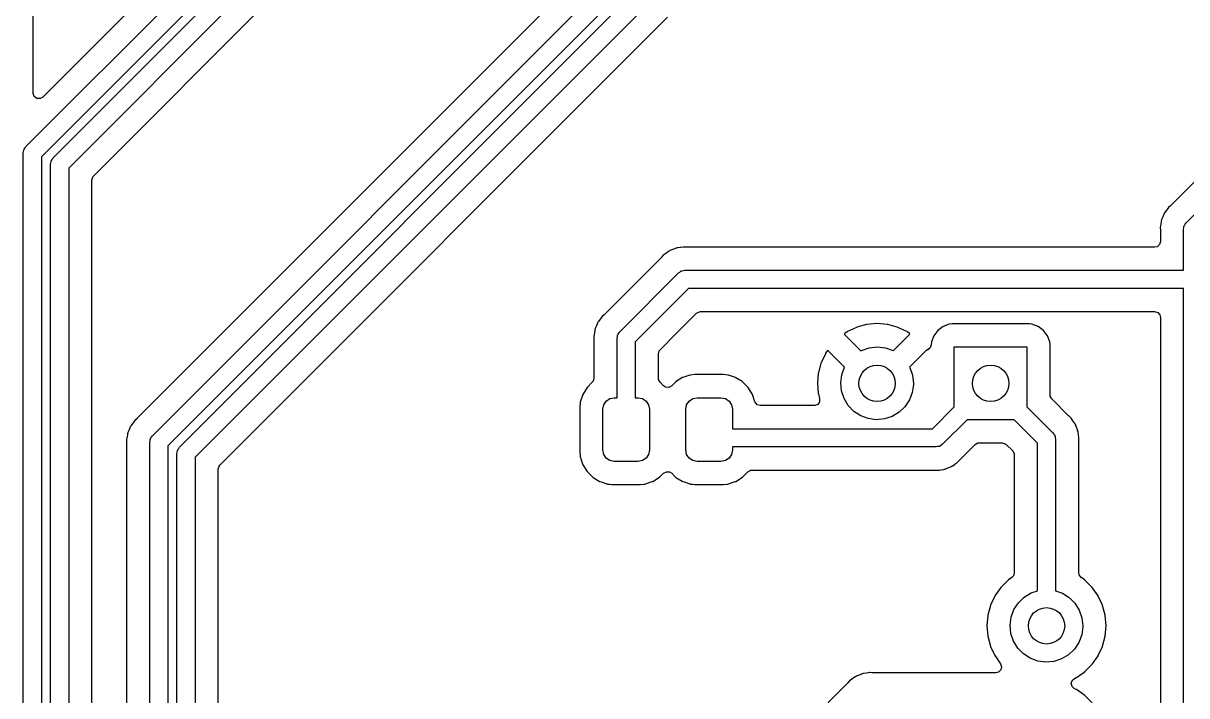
# Model space of a CAD drawing. Extents: x 83 to 135, y -230 to -45.
# Drawn here: x 82.84 to 108.46, y -83.32 to -68.53 of the extents above; entities that cross this region are included whole.
import ezdxf

# ---------------------------------------------------------------- set-up
doc = ezdxf.new("R2010")
doc.units = 0
doc.layers.add('BLACK', color=7, linetype='CONTINUOUS')

msp = doc.modelspace()

# ---------------------------------------------------------------- linework, layer by layer
at = {"layer": 'BLACK', "linetype": 'CONTINUOUS'}
for p, q in [((83.0585, -70.0673), (83.0585, -45.0845)), ((82.9013, -71.2479), (100.57, -53.5793)), ((100.794, -53.921), (83.2427, -71.4722)), ((83.5008, -71.4962), (100.818, -54.1788)), ((101.042, -54.5205), (83.8422, -71.7205)), ((84.3876, -71.8942), (101.216, -55.0659)), ((91.6296, -61.8004), (83.2736, -70.1564)), ((96.0016, -66.5724), (85.3461, -77.2279)), ((85.6852, -77.608), (96.3788, -66.9143)), ((96.6028, -67.256), (86.0266, -77.8322)), ((86.2847, -77.8563), (96.6272, -67.5138)), ((96.8512, -67.8555), (86.6261, -78.0806)), ((87.1715, -78.2543), (97.0249, -68.4009)), ((83.0588, -70.0763), (83.0585, -70.0673)), ((83.0836, -70.1428), (83.0588, -70.0763)), ((83.1405, -70.1854), (83.0836, -70.1428)), ((83.2736, -70.1564), (83.2113, -70.1905)), ((83.2113, -70.1905), (83.1405, -70.1854)), ((109.784, -70.865), (108.104, -72.5447)), ((108.444, -72.9247), (110.161, -71.2069)), ((82.8427, -71.389), (82.8502, -71.3564)), ((82.8427, -190.561), (82.8427, -71.389)), ((82.8502, -71.3564), (82.8539, -71.3232)), ((82.8539, -71.3232), (82.86, -71.3135)), ((82.86, -71.3135), (82.8626, -71.3023)), ((82.8626, -71.3023), (82.8835, -71.2762)), ((82.8835, -71.2762), (82.9013, -71.2479)), ((83.2427, -71.4722), (83.2427, -190.478)), ((83.4422, -71.6373), (83.4497, -71.6047)), ((83.4422, -186.512), (83.4422, -71.6373)), ((83.4497, -71.6047), (83.4534, -71.5715)), ((83.4534, -71.5715), (83.4596, -71.5618)), ((83.4596, -71.5618), (83.4621, -71.5506)), ((83.4621, -71.5506), (83.483, -71.5245)), ((83.483, -71.5245), (83.5008, -71.4962)), ((83.8422, -71.7205), (83.8422, -186.429)), ((84.3507, -71.9833), (84.3707, -71.9152)), ((84.3707, -71.9152), (84.3876, -71.8942)), ((84.3507, -186.167), (84.3507, -71.9833)), ((107.953, -72.736), (107.933, -72.7884)), ((107.956, -72.7289), (107.953, -72.736)), ((107.953, -72.736), (107.953, -72.736)), ((107.96, -72.7227), (107.956, -72.7289)), ((107.962, -72.7203), (107.96, -72.7227)), ((107.97, -72.7056), (107.962, -72.7203)), ((107.971, -72.7034), (107.97, -72.7056)), ((107.975, -72.6964), (107.971, -72.7034)), ((108.014, -72.6462), (107.975, -72.6964)), ((108.018, -72.6409), (108.014, -72.6462)), ((108.039, -72.6105), (108.018, -72.6409)), ((108.055, -72.5886), (108.039, -72.6105)), ((108.098, -72.5506), (108.055, -72.5886)), ((108.104, -72.5447), (108.098, -72.5506)), ((107.884, -72.9585), (107.873, -73.0213)), ((107.885, -72.952), (107.884, -72.9585)), ((107.893, -72.8962), (107.885, -72.952)), ((107.894, -72.8887), (107.893, -72.8962)), ((107.893, -72.8962), (107.893, -72.8962)), ((107.896, -72.8816), (107.894, -72.8887)), ((107.897, -72.879), (107.896, -72.8816)), ((107.902, -72.8628), (107.897, -72.879)), ((107.903, -72.8602), (107.902, -72.8628)), ((107.904, -72.8527), (107.903, -72.8602)), ((107.93, -72.7945), (107.904, -72.8527)), ((107.933, -72.7884), (107.93, -72.7945)), ((108.392, -73.0333), (108.396, -73.0001)), ((108.396, -73.0001), (108.402, -72.9903)), ((108.402, -72.9903), (108.405, -72.9791)), ((108.405, -72.9791), (108.426, -72.953)), ((108.426, -72.953), (108.444, -72.9247)), ((107.873, -73.0213), (107.873, -73.0289)), ((107.873, -73.0289), (107.873, -73.0289)), ((107.873, -73.0289), (107.876, -73.0836)), ((107.876, -73.0836), (107.876, -73.0908)), ((107.876, -73.0908), (107.876, -73.3335)), ((108.385, -73.0658), (108.392, -73.0333)), ((108.385, -73.968), (108.385, -73.0658)), ((97.1381, -73.5129), (97.0855, -73.5328)), ((97.1442, -73.5104), (97.1381, -73.5129)), ((97.1677, -73.5001), (97.1442, -73.5104)), ((97.2027, -73.4848), (97.1677, -73.5001)), ((97.2102, -73.4835), (97.2027, -73.4848)), ((97.2128, -73.4827), (97.2102, -73.4835)), ((97.2291, -73.4782), (97.2128, -73.4827)), ((97.2316, -73.4776), (97.2291, -73.4782)), ((97.2388, -73.4749), (97.2316, -73.4776)), ((97.3022, -73.4672), (97.2388, -73.4749)), ((97.3087, -73.4663), (97.3022, -73.4672)), ((97.3716, -73.4553), (97.3087, -73.4663)), ((97.3792, -73.4558), (97.3716, -73.4553)), ((97.4293, -73.4592), (97.3792, -73.4558)), ((97.3792, -73.4558), (97.3792, -73.4558)), ((97.4379, -73.4595), (97.4293, -73.4592)), ((107.75, -73.4595), (97.4379, -73.4595)), ((107.803, -73.4481), (107.75, -73.4595)), ((107.856, -73.4016), (107.803, -73.4481)), ((107.876, -73.3335), (107.856, -73.4016)), ((96.8906, -73.6844), (95.6356, -74.9394)), ((96.8956, -73.6792), (96.8906, -73.6844)), ((96.932, -73.6383), (96.8956, -73.6792)), ((96.937, -73.6326), (96.932, -73.6383)), ((96.932, -73.6383), (96.932, -73.6383)), ((96.9433, -73.6283), (96.937, -73.6326)), ((96.9897, -73.5965), (96.9433, -73.6283)), ((96.9433, -73.6283), (96.9433, -73.6283)), ((96.995, -73.5926), (96.9897, -73.5965)), ((97.0212, -73.5725), (96.995, -73.5926)), ((97.0397, -73.5583), (97.0212, -73.5725)), ((97.0457, -73.5537), (97.0397, -73.5583)), ((97.0397, -73.5583), (97.0397, -73.5583)), ((97.0527, -73.5506), (97.0457, -73.5537)), ((97.0549, -73.5493), (97.0527, -73.5506)), ((97.0697, -73.5411), (97.0549, -73.5493)), ((97.0721, -73.5398), (97.0697, -73.5411)), ((97.0783, -73.5355), (97.0721, -73.5398)), ((97.0855, -73.5328), (97.0783, -73.5355)), ((97.2678, -74.0263), (97.2961, -74.0086)), ((97.2961, -74.0086), (97.3223, -73.9878)), ((97.3223, -73.9878), (97.3335, -73.9852)), ((97.3335, -73.9852), (97.3432, -73.9791)), ((97.3432, -73.9791), (97.3764, -73.9754)), ((97.3764, -73.9754), (97.409, -73.968)), ((97.409, -73.968), (108.385, -73.968)), ((95.9747, -75.3195), (97.2678, -74.0263)), ((97.4918, -74.368), (96.3161, -75.5437)), ((108.385, -74.368), (97.4918, -74.368)), ((108.385, -89.208), (108.385, -74.368)), ((95.5451, -75.0409), (95.5056, -75.0912)), ((95.549, -75.0356), (95.5451, -75.0409)), ((95.5857, -74.9833), (95.549, -75.0356)), ((95.6293, -74.9453), (95.5857, -74.9833)), ((95.6356, -74.9394), (95.6293, -74.9453)), ((97.212, -75.367), (97.6656, -74.9134)), ((97.6656, -74.9134), (97.7279, -74.8794)), ((97.7279, -74.8794), (97.7547, -74.8765)), ((97.7547, -74.8765), (107.75, -74.8765)), ((107.75, -74.8765), (107.819, -74.8965)), ((107.819, -74.8965), (107.865, -74.9502)), ((107.865, -74.9502), (107.876, -75.0025)), ((107.876, -75.0025), (107.876, -88.5735)), ((95.4238, -75.2909), (95.4165, -75.3467)), ((95.4248, -75.2834), (95.4238, -75.2909)), ((95.4238, -75.2909), (95.4238, -75.2909)), ((95.4276, -75.2763), (95.4248, -75.2834)), ((95.4283, -75.2737), (95.4276, -75.2763)), ((95.4329, -75.2575), (95.4283, -75.2737)), ((95.4337, -75.2549), (95.4329, -75.2575)), ((95.4351, -75.2475), (95.4337, -75.2549)), ((95.4614, -75.1892), (95.4351, -75.2475)), ((95.4639, -75.1832), (95.4614, -75.1892)), ((95.4844, -75.1307), (95.4639, -75.1832)), ((95.4871, -75.1236), (95.4844, -75.1307)), ((95.4844, -75.1307), (95.4844, -75.1307)), ((95.4915, -75.1174), (95.4871, -75.1236)), ((95.4928, -75.115), (95.4915, -75.1174)), ((95.5011, -75.1004), (95.4928, -75.115)), ((95.5025, -75.0981), (95.5011, -75.1004)), ((95.5056, -75.0912), (95.5025, -75.0981)), ((101.186, -75.2225), (100.988, -75.3146)), ((101.196, -75.2188), (101.186, -75.2225)), ((101.407, -75.1624), (101.196, -75.2188)), ((101.417, -75.1605), (101.407, -75.1624)), ((101.635, -75.1415), (101.417, -75.1605)), ((101.645, -75.1415), (101.635, -75.1415)), ((101.863, -75.1605), (101.645, -75.1415)), ((101.873, -75.1624), (101.863, -75.1605)), ((102.084, -75.2188), (101.873, -75.1624)), ((102.094, -75.2225), (102.084, -75.2188)), ((102.292, -75.3146), (102.094, -75.2225)), ((102.977, -75.2907), (102.889, -75.4073)), ((103.093, -75.2034), (102.977, -75.2907)), ((103.23, -75.1523), (103.093, -75.2034)), ((103.292, -75.1455), (103.23, -75.1523)), ((104.988, -75.1455), (103.292, -75.1455)), ((105.05, -75.1523), (104.988, -75.1455)), ((105.187, -75.2034), (105.05, -75.1523)), ((105.303, -75.2907), (105.187, -75.2034)), ((105.391, -75.4073), (105.303, -75.2907)), ((95.4155, -75.3532), (95.4038, -75.4161)), ((95.4038, -75.4161), (95.4043, -75.4236)), ((95.4043, -75.4236), (95.4043, -75.4236)), ((95.4043, -75.4236), (95.4074, -75.4783)), ((95.4074, -75.4783), (95.4076, -75.4855)), ((95.4076, -75.4855), (95.4076, -76.341)), ((95.4165, -75.3467), (95.4155, -75.3532)), ((95.9161, -75.4605), (95.9236, -75.428)), ((95.9161, -76.77), (95.9161, -75.4605)), ((95.9236, -75.428), (95.9274, -75.3948)), ((95.9274, -75.3948), (95.9335, -75.385)), ((95.9335, -75.385), (95.9361, -75.3738)), ((95.9361, -75.3738), (95.9569, -75.3477)), ((95.9569, -75.3477), (95.9747, -75.3195)), ((96.3161, -75.5437), (96.3161, -76.77)), ((96.8615, -75.7174), (97.212, -75.367)), ((100.927, -75.3565), (100.919, -75.367)), ((100.919, -75.367), (100.926, -75.3804)), ((100.926, -75.3804), (101.284, -75.7393)), ((100.979, -75.3201), (100.927, -75.3565)), ((100.988, -75.3146), (100.979, -75.3201)), ((101.996, -75.7385), (102.355, -75.3797)), ((102.301, -75.3201), (102.292, -75.3146)), ((102.352, -75.3559), (102.301, -75.3201)), ((102.362, -75.3679), (102.352, -75.3559)), ((102.355, -75.3797), (102.362, -75.3679)), ((102.838, -75.5437), (102.831, -75.6059)), ((102.889, -75.4073), (102.838, -75.5437)), ((105.442, -75.5437), (105.391, -75.4073)), ((105.448, -75.6059), (105.442, -75.5437)), ((96.8246, -75.8065), (96.8446, -75.7384)), ((96.8246, -76.3412), (96.8246, -75.8065)), ((96.8446, -75.7384), (96.8615, -75.7174)), ((100.501, -75.8025), (100.409, -75.9999)), ((100.506, -75.793), (100.501, -75.8025)), ((100.542, -75.7418), (100.506, -75.793)), ((100.554, -75.7325), (100.542, -75.7418)), ((100.566, -75.7389), (100.554, -75.7325)), ((100.924, -76.0973), (100.566, -75.7389)), ((101.284, -75.7393), (101.299, -75.7301)), ((101.299, -75.7301), (101.468, -75.6727)), ((101.468, -75.6727), (101.646, -75.654)), ((101.646, -75.654), (101.823, -75.6751)), ((101.823, -75.6751), (101.991, -75.735)), ((101.991, -75.735), (101.996, -75.7385)), ((102.714, -75.7396), (102.355, -76.0981)), ((102.752, -75.7197), (102.714, -75.7396)), ((102.763, -75.7137), (102.752, -75.7194)), ((102.752, -75.7194), (102.752, -75.7196)), ((102.752, -75.7196), (102.752, -75.7197)), ((102.808, -75.6761), (102.762, -75.7118)), ((102.762, -75.7118), (102.763, -75.7137)), ((102.831, -75.6092), (102.808, -75.6761)), ((102.831, -75.6059), (102.831, -75.6092)), ((103.34, -76.9712), (103.34, -75.654)), ((103.34, -75.654), (104.94, -75.654)), ((104.94, -75.654), (104.94, -76.9712)), ((105.448, -76.7083), (105.448, -75.6059)), ((100.405, -76.0102), (100.348, -76.2207)), ((100.409, -75.9999), (100.405, -76.0102)), ((97.3547, -76.3284), (97.2043, -76.4215)), ((97.3838, -76.3187), (97.3547, -76.3284)), ((97.5159, -76.2747), (97.3838, -76.3187)), ((97.5225, -76.2725), (97.5159, -76.2747)), ((97.5159, -76.2747), (97.5159, -76.2747)), ((97.5293, -76.2718), (97.5225, -76.2725)), ((97.625, -76.2618), (97.5293, -76.2718)), ((97.5293, -76.2718), (97.5293, -76.2718)), ((97.6282, -76.2615), (97.625, -76.2618)), ((97.625, -76.2618), (97.625, -76.2618)), ((98.254, -76.2615), (97.6282, -76.2615)), ((98.3086, -76.2671), (98.254, -76.2615)), ((98.3516, -76.2715), (98.3086, -76.2671)), ((98.3585, -76.2722), (98.3516, -76.2715)), ((98.3516, -76.2715), (98.3516, -76.2715)), ((98.365, -76.2744), (98.3585, -76.2722)), ((98.3659, -76.2747), (98.365, -76.2744)), ((98.365, -76.2744), (98.365, -76.2744)), ((98.5264, -76.3279), (98.3659, -76.2747)), ((98.5326, -76.3317), (98.5264, -76.3279)), ((100.346, -76.2315), (100.327, -76.4485)), ((100.348, -76.2207), (100.346, -76.2315)), ((100.84, -76.4428), (100.862, -76.2659)), ((100.862, -76.2659), (100.923, -76.0983)), ((100.923, -76.0983), (100.924, -76.0973)), ((102.355, -76.0981), (102.361, -76.1083)), ((102.361, -76.1083), (102.42, -76.2768)), ((102.42, -76.2768), (102.44, -76.454)), ((95.2543, -76.5467), (95.1615, -76.6973)), ((95.3708, -76.43), (95.2543, -76.5467)), ((95.3876, -76.4091), (95.3708, -76.43)), ((95.4076, -76.341), (95.3876, -76.4091)), ((96.8275, -76.3681), (96.8246, -76.3412)), ((96.8616, -76.4304), (96.8275, -76.3681)), ((96.9396, -76.5083), (96.8616, -76.4304)), ((96.9847, -76.5372), (96.9396, -76.5083)), ((97.0556, -76.5422), (96.9847, -76.5372)), ((97.1178, -76.5081), (97.0556, -76.5422)), ((97.1991, -76.4267), (97.1178, -76.5081)), ((97.2043, -76.4215), (97.1991, -76.4267)), ((98.6707, -76.4169), (98.5326, -76.3317)), ((98.5326, -76.3317), (98.5326, -76.3317)), ((98.6769, -76.4207), (98.6707, -76.4169)), ((98.8021, -76.5457), (98.6769, -76.4207)), ((98.8952, -76.6961), (98.8021, -76.5457)), ((100.327, -76.4485), (100.327, -76.4595)), ((100.327, -76.4595), (100.346, -76.6765)), ((100.857, -76.6203), (100.84, -76.4428)), ((102.44, -76.4763), (102.415, -76.653)), ((102.44, -76.454), (102.44, -76.4763)), ((95.1615, -76.6973), (95.1058, -76.8651)), ((95.6768, -76.8432), (95.7579, -76.789)), ((95.7579, -76.789), (95.8536, -76.77)), ((95.8536, -76.77), (95.9161, -76.77)), ((96.3161, -76.77), (96.3786, -76.77)), ((96.3786, -76.77), (96.4743, -76.789)), ((96.4743, -76.789), (96.5554, -76.8432)), ((97.5018, -76.8432), (97.5829, -76.789)), ((97.5829, -76.789), (97.6786, -76.77)), ((97.6786, -76.77), (98.2036, -76.77)), ((98.2036, -76.77), (98.2993, -76.789)), ((98.2993, -76.789), (98.3804, -76.8432)), ((98.8975, -76.703), (98.8952, -76.6961)), ((98.9495, -76.8589), (98.8975, -76.703)), ((98.8975, -76.703), (98.8975, -76.703)), ((100.346, -76.6765), (100.348, -76.6873)), ((100.348, -76.6873), (100.375, -76.7864)), ((100.375, -76.7864), (100.373, -76.8574)), ((100.914, -76.7896), (100.857, -76.6203)), ((101.006, -76.9421), (100.914, -76.7896)), ((102.352, -76.8197), (102.253, -76.9682)), ((102.415, -76.653), (102.352, -76.8197)), ((105.451, -76.7351), (105.448, -76.7083)), ((105.485, -76.7974), (105.451, -76.7351)), ((105.854, -77.1656), (105.485, -76.7974)), ((95.1014, -76.9081), (95.0951, -76.9696)), ((95.0951, -76.9696), (95.0951, -77.9704)), ((95.1051, -76.872), (95.1014, -76.9081)), ((95.1058, -76.8651), (95.1051, -76.872)), ((95.1051, -76.872), (95.1051, -76.872)), ((95.6036, -77.02), (95.6226, -76.9243)), ((95.6036, -77.92), (95.6036, -77.02)), ((95.6226, -76.9243), (95.6768, -76.8432)), ((96.5554, -76.8432), (96.6096, -76.9243)), ((96.6096, -76.9243), (96.6286, -77.02)), ((96.6286, -77.02), (96.6286, -77.92)), ((97.4286, -77.02), (97.4476, -76.9243)), ((97.4286, -77.92), (97.4286, -77.02)), ((97.4476, -76.9243), (97.5018, -76.8432)), ((98.3804, -76.8432), (98.4346, -76.9243)), ((98.4346, -76.9243), (98.4536, -77.02)), ((98.4536, -77.02), (98.4536, -77.4535)), ((98.9544, -76.8714), (98.9495, -76.8589)), ((99.0009, -76.925), (98.9544, -76.8714)), ((99.069, -76.945), (99.0009, -76.925)), ((100.253, -76.945), (99.069, -76.945)), ((100.268, -76.9441), (100.253, -76.945)), ((100.333, -76.9162), (100.268, -76.9441)), ((100.373, -76.8574), (100.333, -76.9162)), ((101.13, -77.0704), (101.006, -76.9421)), ((101.279, -77.1681), (101.13, -77.0704)), ((102.124, -77.0912), (101.97, -77.1825)), ((102.253, -76.9682), (102.124, -77.0912)), ((102.858, -77.4535), (103.34, -76.9712)), ((104.94, -76.9712), (105.512, -77.5428)), ((85.2555, -77.3294), (85.2161, -77.3797)), ((85.2595, -77.3241), (85.2555, -77.3294)), ((85.2773, -77.2987), (85.2595, -77.3241)), ((85.2962, -77.2718), (85.2773, -77.2987)), ((85.3398, -77.2338), (85.2962, -77.2718)), ((85.3461, -77.2279), (85.3398, -77.2338)), ((101.446, -77.2302), (101.279, -77.1681)), ((101.623, -77.2538), (101.446, -77.2302)), ((101.801, -77.2377), (101.623, -77.2538)), ((101.97, -77.1825), (101.801, -77.2377)), ((103.623, -77.254), (103.082, -77.7952)), ((104.657, -77.254), (103.623, -77.254)), ((105.17, -77.7668), (104.657, -77.254)), ((105.859, -77.1706), (105.854, -77.1656)), ((105.891, -77.1994), (105.859, -77.1706)), ((105.905, -77.212), (105.891, -77.1994)), ((105.91, -77.2183), (105.905, -77.212)), ((105.942, -77.2647), (105.91, -77.2183)), ((105.91, -77.2183), (105.91, -77.2183)), ((105.945, -77.27), (105.942, -77.2647)), ((105.98, -77.3147), (105.945, -77.27)), ((105.984, -77.3207), (105.98, -77.3147)), ((105.98, -77.3147), (105.98, -77.3147)), ((105.987, -77.3277), (105.984, -77.3207)), ((105.989, -77.3299), (105.987, -77.3277)), ((105.997, -77.3447), (105.989, -77.3299)), ((105.998, -77.3471), (105.997, -77.3447)), ((106.002, -77.3533), (105.998, -77.3471)), ((106.005, -77.3604), (106.002, -77.3533)), ((85.1343, -77.5794), (85.127, -77.6353)), ((85.1353, -77.5719), (85.1343, -77.5794)), ((85.1343, -77.5794), (85.1343, -77.5794)), ((85.1381, -77.5648), (85.1353, -77.5719)), ((85.1387, -77.5622), (85.1381, -77.5648)), ((85.1434, -77.546), (85.1387, -77.5622)), ((85.1442, -77.5434), (85.1434, -77.546)), ((85.1456, -77.536), (85.1442, -77.5434)), ((85.1718, -77.4777), (85.1456, -77.536)), ((85.1744, -77.4717), (85.1718, -77.4777)), ((85.1948, -77.4192), (85.1744, -77.4717)), ((85.1949, -77.4192), (85.1948, -77.4192)), ((85.1976, -77.4121), (85.1949, -77.4192)), ((85.202, -77.4059), (85.1976, -77.4121)), ((85.2032, -77.4036), (85.202, -77.4059)), ((85.2116, -77.3889), (85.2032, -77.4036)), ((85.213, -77.3866), (85.2116, -77.3889)), ((85.2161, -77.3797), (85.213, -77.3866)), ((85.6674, -77.6363), (85.6852, -77.608)), ((98.4536, -77.4535), (102.858, -77.4535)), ((105.512, -77.5428), (105.529, -77.5711)), ((105.529, -77.5711), (105.55, -77.5973)), ((105.55, -77.5973), (105.553, -77.6085)), ((105.553, -77.6085), (105.559, -77.6182)), ((106.012, -77.3797), (106.005, -77.3604)), ((106.005, -77.3604), (106.005, -77.3604)), ((106.021, -77.4036), (106.012, -77.3797)), ((106.025, -77.4131), (106.021, -77.4036)), ((106.028, -77.4192), (106.025, -77.4131)), ((106.053, -77.4777), (106.028, -77.4192)), ((106.055, -77.4852), (106.053, -77.4777)), ((106.055, -77.4877), (106.055, -77.4852)), ((106.06, -77.504), (106.055, -77.4877)), ((106.06, -77.5067), (106.06, -77.504)), ((106.063, -77.5138), (106.06, -77.5067)), ((106.064, -77.5213), (106.063, -77.5138)), ((106.071, -77.5772), (106.064, -77.5213)), ((106.072, -77.5837), (106.071, -77.5772)), ((106.083, -77.6466), (106.072, -77.5837)), ((85.1259, -77.6418), (85.1143, -77.7046)), ((85.1143, -77.7046), (85.1147, -77.7122)), ((85.1147, -77.7122), (85.1147, -77.7122)), ((85.1147, -77.7122), (85.1179, -77.7668)), ((85.1179, -77.7668), (85.1181, -77.774)), ((85.1181, -77.774), (85.1181, -133.636)), ((85.127, -77.6353), (85.1259, -77.6418)), ((85.6266, -77.7491), (85.6341, -77.7165)), ((85.6266, -133.664), (85.6266, -77.7491)), ((85.6341, -77.7165), (85.6378, -77.6833)), ((85.6378, -77.6833), (85.644, -77.6736)), ((85.644, -77.6736), (85.6465, -77.6624)), ((85.6465, -77.6624), (85.6674, -77.6363)), ((86.0266, -77.8322), (86.0266, -133.582)), ((86.2669, -77.8846), (86.2847, -77.8563)), ((102.94, -77.8535), (98.4536, -77.8535)), ((98.4536, -77.8535), (98.4536, -77.92)), ((102.973, -77.8461), (102.94, -77.8535)), ((103.006, -77.8424), (102.973, -77.8461)), ((103.016, -77.8363), (103.006, -77.8424)), ((103.027, -77.8337), (103.016, -77.8363)), ((103.053, -77.8129), (103.027, -77.8337)), ((103.082, -77.7952), (103.053, -77.8129)), ((103.459, -78.1371), (103.797, -77.7994)), ((103.797, -77.7994), (103.859, -77.7654)), ((103.859, -77.7654), (103.886, -77.7625)), ((103.886, -77.7625), (104.394, -77.7625)), ((104.394, -77.7625), (104.462, -77.7825)), ((104.462, -77.7825), (104.483, -77.7994)), ((104.483, -77.7994), (104.625, -77.9406)), ((105.17, -81.0163), (105.17, -77.7668)), ((105.559, -77.6182), (105.563, -77.6514)), ((105.563, -77.6514), (105.57, -77.684)), ((105.57, -77.684), (105.57, -81.0153)), ((106.078, -77.7129), (106.079, -77.7044)), ((106.078, -80.6211), (106.078, -77.7129)), ((106.079, -77.7044), (106.082, -77.6542)), ((106.082, -77.6542), (106.083, -77.6466)), ((106.082, -77.6542), (106.082, -77.6542)), ((86.2261, -77.9974), (86.2336, -77.9648)), ((86.2261, -133.416), (86.2261, -77.9974)), ((86.2336, -77.9648), (86.2374, -77.9316)), ((86.2374, -77.9316), (86.2435, -77.9219)), ((86.2435, -77.9219), (86.246, -77.9107)), ((86.246, -77.9107), (86.2669, -77.8846)), ((86.6261, -78.0806), (86.6261, -133.333)), ((95.0951, -77.9704), (95.0955, -77.9736)), ((95.0955, -77.9736), (95.0955, -77.9736)), ((95.0955, -77.9736), (95.1013, -78.0297)), ((95.1013, -78.0297), (95.1061, -78.0762)), ((95.1061, -78.0762), (95.1083, -78.0827)), ((95.1083, -78.0827), (95.1083, -78.0827)), ((95.1083, -78.0827), (95.1273, -78.1396)), ((95.6226, -78.0157), (95.6036, -77.92)), ((95.6768, -78.0968), (95.6226, -78.0157)), ((95.7579, -78.151), (95.6768, -78.0968)), ((96.5554, -78.0968), (96.4743, -78.151)), ((96.6096, -78.0157), (96.5554, -78.0968)), ((96.6286, -77.92), (96.6096, -78.0157)), ((97.4476, -78.0157), (97.4286, -77.92)), ((97.5018, -78.0968), (97.4476, -78.0157)), ((97.5829, -78.151), (97.5018, -78.0968)), ((98.3804, -78.0968), (98.2993, -78.151)), ((98.4346, -78.0157), (98.3804, -78.0968)), ((98.4536, -77.92), (98.4346, -78.0157)), ((104.625, -77.9406), (104.659, -78.0029)), ((104.659, -78.0029), (104.661, -78.0297)), ((104.661, -78.0297), (104.661, -80.6211)), ((87.1346, -78.3434), (87.1546, -78.2753)), ((87.1346, -94.4664), (87.1346, -78.3434)), ((87.1546, -78.2753), (87.1715, -78.2543)), ((95.1273, -78.1396), (95.1621, -78.2439)), ((95.1621, -78.2439), (95.2551, -78.3943)), ((95.8536, -78.17), (95.7579, -78.151)), ((96.3786, -78.17), (95.8536, -78.17)), ((96.4743, -78.151), (96.3786, -78.17)), ((97.6786, -78.17), (97.5829, -78.151)), ((98.2036, -78.17), (97.6786, -78.17)), ((98.2993, -78.151), (98.2036, -78.17)), ((98.7972, -78.399), (98.8595, -78.3649)), ((98.8595, -78.3649), (98.8864, -78.362)), ((98.8864, -78.362), (102.912, -78.362)), ((102.912, -78.362), (102.92, -78.3623)), ((102.92, -78.3623), (102.97, -78.3657)), ((102.97, -78.3657), (102.97, -78.3657)), ((102.97, -78.3657), (102.978, -78.3662)), ((102.978, -78.3662), (102.985, -78.3649)), ((102.985, -78.3649), (103.012, -78.3603)), ((102.985, -78.3649), (102.985, -78.3649)), ((103.012, -78.3603), (103.041, -78.3552)), ((103.041, -78.3552), (103.047, -78.3543)), ((103.047, -78.3543), (103.111, -78.3466)), ((103.111, -78.3466), (103.118, -78.3439)), ((103.118, -78.3439), (103.12, -78.3433)), ((103.12, -78.3433), (103.137, -78.3388)), ((103.137, -78.3388), (103.139, -78.3381)), ((103.139, -78.3381), (103.147, -78.3368)), ((103.147, -78.3368), (103.205, -78.3111)), ((103.205, -78.3111), (103.211, -78.3086)), ((103.211, -78.3086), (103.264, -78.2887)), ((103.264, -78.2887), (103.271, -78.286)), ((103.264, -78.2887), (103.264, -78.2887)), ((103.271, -78.286), (103.277, -78.2817)), ((103.277, -78.2817), (103.28, -78.2805)), ((103.28, -78.2805), (103.295, -78.2722)), ((103.295, -78.2722), (103.297, -78.2709)), ((103.297, -78.2709), (103.304, -78.2678)), ((103.304, -78.2678), (103.354, -78.2289)), ((103.354, -78.2289), (103.36, -78.2251)), ((103.36, -78.2251), (103.406, -78.1932)), ((103.406, -78.1932), (103.412, -78.1889)), ((103.406, -78.1932), (103.406, -78.1932)), ((103.412, -78.1889), (103.454, -78.1423)), ((103.454, -78.1423), (103.459, -78.1371)), ((95.2551, -78.3943), (95.3803, -78.5193)), ((95.3803, -78.5193), (95.3865, -78.5231)), ((95.3865, -78.5231), (95.3865, -78.5231)), ((95.3865, -78.5231), (95.5237, -78.6077)), ((95.5237, -78.6077), (95.5309, -78.6121)), ((95.5309, -78.6121), (95.5652, -78.6235)), ((95.5652, -78.6235), (95.6922, -78.6656)), ((96.5413, -78.6653), (96.6894, -78.616)), ((96.6894, -78.616), (96.7026, -78.6115)), ((96.7026, -78.6115), (96.853, -78.5185)), ((96.853, -78.5185), (96.9394, -78.4319)), ((96.9394, -78.4319), (97.0017, -78.3978)), ((97.0017, -78.3978), (97.0725, -78.4028)), ((97.0725, -78.4028), (97.1176, -78.4317)), ((97.1176, -78.4317), (97.2053, -78.5193)), ((97.2053, -78.5193), (97.2115, -78.5231)), ((97.2115, -78.5231), (97.2115, -78.5231)), ((97.2115, -78.5231), (97.3487, -78.6077)), ((97.3487, -78.6077), (97.3559, -78.6121)), ((97.3559, -78.6121), (97.3902, -78.6235)), ((97.3902, -78.6235), (97.5172, -78.6656)), ((98.3663, -78.6653), (98.5144, -78.616)), ((98.5144, -78.616), (98.5276, -78.6115)), ((98.5276, -78.6115), (98.678, -78.5185)), ((98.678, -78.5185), (98.7646, -78.4317)), ((98.7646, -78.4317), (98.7972, -78.399)), ((95.6922, -78.6656), (95.6922, -78.6656)), ((95.6922, -78.6656), (95.6988, -78.6678)), ((95.6988, -78.6678), (95.7056, -78.6685)), ((95.7056, -78.6685), (95.7056, -78.6685)), ((95.7056, -78.6685), (95.7487, -78.6729)), ((95.7487, -78.6729), (95.8032, -78.6785)), ((95.8032, -78.6785), (96.429, -78.6785)), ((96.429, -78.6785), (96.4323, -78.6782)), ((96.4323, -78.6782), (96.5279, -78.6682)), ((96.4323, -78.6782), (96.4323, -78.6782)), ((96.5279, -78.6682), (96.5348, -78.6675)), ((96.5279, -78.6682), (96.5279, -78.6682)), ((96.5348, -78.6675), (96.5413, -78.6653)), ((96.5413, -78.6653), (96.5413, -78.6653)), ((97.5172, -78.6656), (97.5172, -78.6656)), ((97.5172, -78.6656), (97.5238, -78.6678)), ((97.5238, -78.6678), (97.5306, -78.6685)), ((97.5306, -78.6685), (97.5306, -78.6685)), ((97.5306, -78.6685), (97.5737, -78.6729)), ((97.5737, -78.6729), (97.6282, -78.6785)), ((97.6282, -78.6785), (98.254, -78.6785)), ((98.254, -78.6785), (98.2573, -78.6782)), ((98.2573, -78.6782), (98.3529, -78.6682)), ((98.2573, -78.6782), (98.2573, -78.6782)), ((98.3529, -78.6682), (98.3598, -78.6675)), ((98.3529, -78.6682), (98.3529, -78.6682)), ((98.3598, -78.6675), (98.3663, -78.6653)), ((98.3663, -78.6653), (98.3663, -78.6653)), ((104.661, -80.6211), (104.641, -80.6892)), ((106.088, -80.6689), (106.078, -80.6211)), ((106.132, -80.7243), (106.088, -80.6689)), ((104.526, -80.7818), (104.364, -80.9437)), ((104.53, -80.7786), (104.526, -80.7818)), ((104.608, -80.7243), (104.53, -80.7786)), ((104.53, -80.7786), (104.53, -80.7786)), ((104.641, -80.6892), (104.608, -80.7243)), ((106.21, -80.7786), (106.132, -80.7243)), ((106.214, -80.7818), (106.21, -80.7786)), ((106.21, -80.7786), (106.21, -80.7786)), ((106.376, -80.9437), (106.214, -80.7818)), ((104.23, -81.1362), (104.138, -81.3338)), ((104.232, -81.1313), (104.23, -81.1362)), ((104.23, -81.1362), (104.23, -81.1362)), ((104.364, -80.9437), (104.232, -81.1313)), ((104.75, -81.2824), (104.877, -81.1576)), ((104.877, -81.1576), (105.029, -81.0641)), ((105.029, -81.0641), (105.17, -81.0163)), ((105.57, -81.0153), (105.721, -81.069)), ((105.721, -81.069), (105.871, -81.1645)), ((105.871, -81.1645), (105.997, -81.2911)), ((106.508, -81.1313), (106.376, -80.9437)), ((106.51, -81.1362), (106.508, -81.1313)), ((106.602, -81.3338), (106.51, -81.1362)), ((106.51, -81.1362), (106.51, -81.1362)), ((104.134, -81.3441), (104.078, -81.5546)), ((104.136, -81.3388), (104.134, -81.3441)), ((104.134, -81.3441), (104.134, -81.3441)), ((104.138, -81.3338), (104.136, -81.3388)), ((104.592, -81.5999), (104.653, -81.4323)), ((104.653, -81.4323), (104.75, -81.2824)), ((105.997, -81.2911), (106.091, -81.4423)), ((106.091, -81.4423), (106.15, -81.6108)), ((106.604, -81.3388), (106.602, -81.3338)), ((106.606, -81.3441), (106.604, -81.3388)), ((106.662, -81.5546), (106.606, -81.3441)), ((106.606, -81.3441), (106.606, -81.3441)), ((104.076, -81.5599), (104.057, -81.788)), ((104.078, -81.5546), (104.076, -81.5599)), ((104.57, -81.7768), (104.592, -81.5999)), ((106.15, -81.6108), (106.17, -81.788)), ((106.664, -81.5599), (106.662, -81.5546)), ((106.683, -81.788), (106.664, -81.5599)), ((104.057, -81.788), (104.076, -82.0161)), ((104.587, -81.9543), (104.57, -81.7768)), ((104.644, -82.1236), (104.587, -81.9543)), ((106.17, -81.8103), (106.145, -81.987)), ((106.17, -81.788), (106.17, -81.8103)), ((106.664, -82.0161), (106.683, -81.788)), ((104.076, -82.0161), (104.136, -82.2372)), ((104.736, -82.2761), (104.644, -82.1236)), ((106.082, -82.1537), (105.983, -82.3022)), ((106.145, -81.987), (106.082, -82.1537)), ((106.604, -82.2372), (106.664, -82.0161)), ((104.136, -82.2372), (104.138, -82.2422)), ((104.138, -82.2422), (104.138, -82.2422)), ((104.138, -82.2422), (104.23, -82.4398)), ((104.23, -82.4398), (104.23, -82.4398)), ((104.23, -82.4398), (104.232, -82.4447)), ((104.232, -82.4447), (104.236, -82.4493)), ((104.236, -82.4493), (104.356, -82.6212)), ((104.86, -82.4044), (104.736, -82.2761)), ((105.009, -82.5021), (104.86, -82.4044)), ((105.854, -82.4252), (105.7, -82.5165)), ((105.983, -82.3022), (105.854, -82.4252)), ((106.384, -82.6212), (106.504, -82.4493)), ((106.504, -82.4493), (106.508, -82.4447)), ((106.508, -82.4447), (106.51, -82.4398)), ((106.51, -82.4398), (106.602, -82.2422)), ((106.51, -82.4398), (106.51, -82.4398)), ((106.602, -82.2422), (106.604, -82.2372)), ((106.602, -82.2422), (106.602, -82.2422)), ((104.356, -82.6212), (104.379, -82.6885)), ((104.379, -82.6885), (104.361, -82.7574)), ((105.176, -82.5642), (105.009, -82.5021)), ((105.353, -82.5878), (105.176, -82.5642)), ((105.531, -82.5717), (105.353, -82.5878)), ((105.7, -82.5165), (105.531, -82.5717)), ((106.214, -82.7942), (106.376, -82.6323)), ((106.376, -82.6323), (106.384, -82.6212)), ((101.045, -82.9883), (101.039, -82.9926)), ((101.092, -82.9565), (101.045, -82.9883)), ((101.045, -82.9883), (101.045, -82.9883)), ((101.097, -82.9526), (101.092, -82.9565)), ((101.111, -82.9422), (101.097, -82.9526)), ((101.142, -82.9183), (101.111, -82.9422)), ((101.148, -82.9137), (101.142, -82.9183)), ((101.142, -82.9183), (101.142, -82.9183)), ((101.155, -82.9106), (101.148, -82.9137)), ((101.157, -82.9093), (101.155, -82.9106)), ((101.172, -82.9011), (101.157, -82.9093)), ((101.174, -82.8998), (101.172, -82.9011)), ((101.18, -82.8955), (101.174, -82.8998)), ((101.187, -82.8928), (101.18, -82.8955)), ((101.24, -82.8729), (101.187, -82.8928)), ((101.187, -82.8928), (101.187, -82.8928)), ((101.246, -82.8704), (101.24, -82.8729)), ((101.298, -82.8478), (101.246, -82.8704)), ((101.305, -82.8448), (101.298, -82.8478)), ((101.298, -82.8478), (101.298, -82.8478)), ((101.312, -82.8435), (101.305, -82.8448)), ((101.315, -82.8427), (101.312, -82.8435)), ((101.331, -82.8382), (101.315, -82.8427)), ((101.334, -82.8376), (101.331, -82.8382)), ((101.341, -82.8349), (101.334, -82.8376)), ((101.404, -82.8272), (101.341, -82.8349)), ((101.411, -82.8263), (101.404, -82.8272)), ((101.474, -82.8153), (101.411, -82.8263)), ((101.481, -82.8158), (101.474, -82.8153)), ((101.531, -82.8192), (101.481, -82.8158)), ((101.481, -82.8158), (101.481, -82.8158)), ((101.54, -82.8195), (101.531, -82.8192)), ((104.253, -82.8195), (101.54, -82.8195)), ((104.31, -82.8059), (104.253, -82.8195)), ((104.361, -82.7574), (104.31, -82.8059)), ((105.915, -83.057), (105.935, -82.989)), ((105.935, -82.989), (105.988, -82.9438)), ((105.988, -82.9438), (106.022, -82.9278)), ((106.022, -82.9278), (106.027, -82.9255)), ((106.022, -82.9278), (106.022, -82.9278)), ((106.027, -82.9255), (106.179, -82.8188)), ((106.179, -82.8188), (106.21, -82.7974)), ((106.21, -82.7974), (106.214, -82.7942)), ((106.21, -82.7974), (106.21, -82.7974)), ((100.993, -83.0444), (99.8495, -84.1876)), ((100.998, -83.0392), (100.993, -83.0444)), ((101.034, -82.9983), (100.998, -83.0392)), ((101.039, -82.9926), (101.034, -82.9983)), ((101.034, -82.9983), (101.034, -82.9983)), ((105.934, -83.1253), (105.915, -83.057)), ((105.988, -83.1722), (105.934, -83.1253)), ((106.022, -83.1882), (105.988, -83.1722)), ((106.027, -83.1905), (106.022, -83.1882)), ((106.022, -83.1882), (106.022, -83.1882)), ((106.132, -83.2639), (106.027, -83.1905)), ((106.21, -83.3186), (106.132, -83.2639)), ((106.214, -83.3218), (106.21, -83.3186)), ((106.21, -83.3186), (106.21, -83.3186)), ((106.376, -83.4837), (106.214, -83.3218))]:
    msp.add_line(p, q, dxfattribs=at)
at = {"layer": 'BLACK'}
for centre in [(101.64, -76.454), (104.14, -76.454), (105.37, -81.788)]:
    msp.add_circle(centre, 0.4, dxfattribs=at)

doc.saveas('drawing.dxf')
